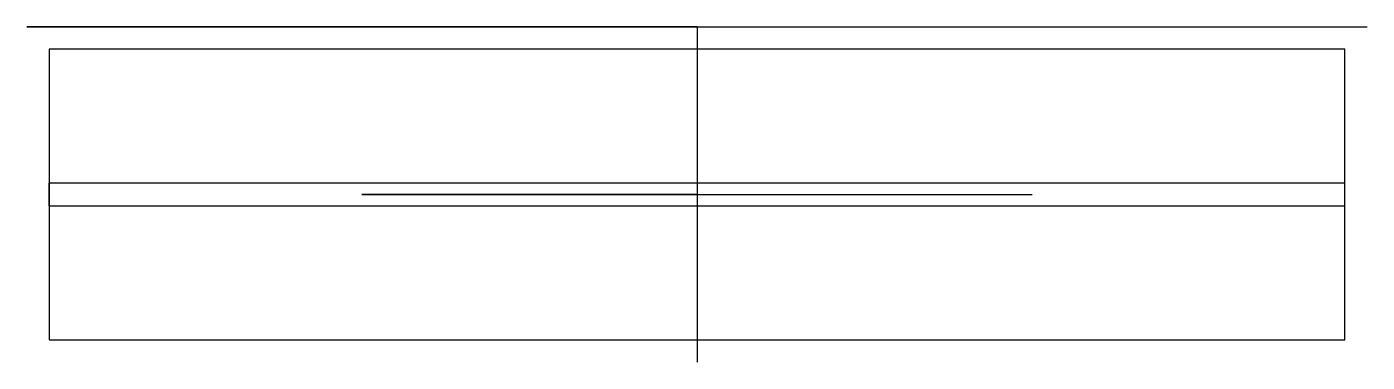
# Model space of a CAD drawing. Header units: inches. Extents: x 23.1 to 83.1, y 95 to 110.
import ezdxf

# ---------------------------------------------------------------- set-up
doc = ezdxf.new("R2010")
doc.units = ezdxf.units.IN
doc.header["$MEASUREMENT"] = 0

msp = doc.modelspace()

# ---------------------------------------------------------------- linework, layer by layer
for p, q in [((53.058, 110.007), (23.058, 110.007)), ((23.058, 110.007), (83.058, 110.007)), ((53.058, 110.007), (53.058, 95.007)), ((53.058, 102.507), (38.058, 102.507)), ((38.058, 102.507), (68.058, 102.507))]:
    msp.add_line(p, q)
at = {"extrusion": (1.62833e-16, -6.51331e-16, -1)}
for p, q in [((24.058, 102.007), (24.058, 103.007)), ((24.058, 102.507), (24.058, 102.007))]:
    msp.add_line(p, q, dxfattribs=at)
for points in [[(-24.058, 96.007), (-82.058, 96.007), (-82.058, 109.007), (-24.058, 109.007)], [(-24.058, 102.007), (-82.058, 102.007), (-82.058, 103.007), (-24.058, 103.007)]]:
    msp.add_lwpolyline(points, close=True, dxfattribs=at)

doc.saveas('drawing.dxf')
